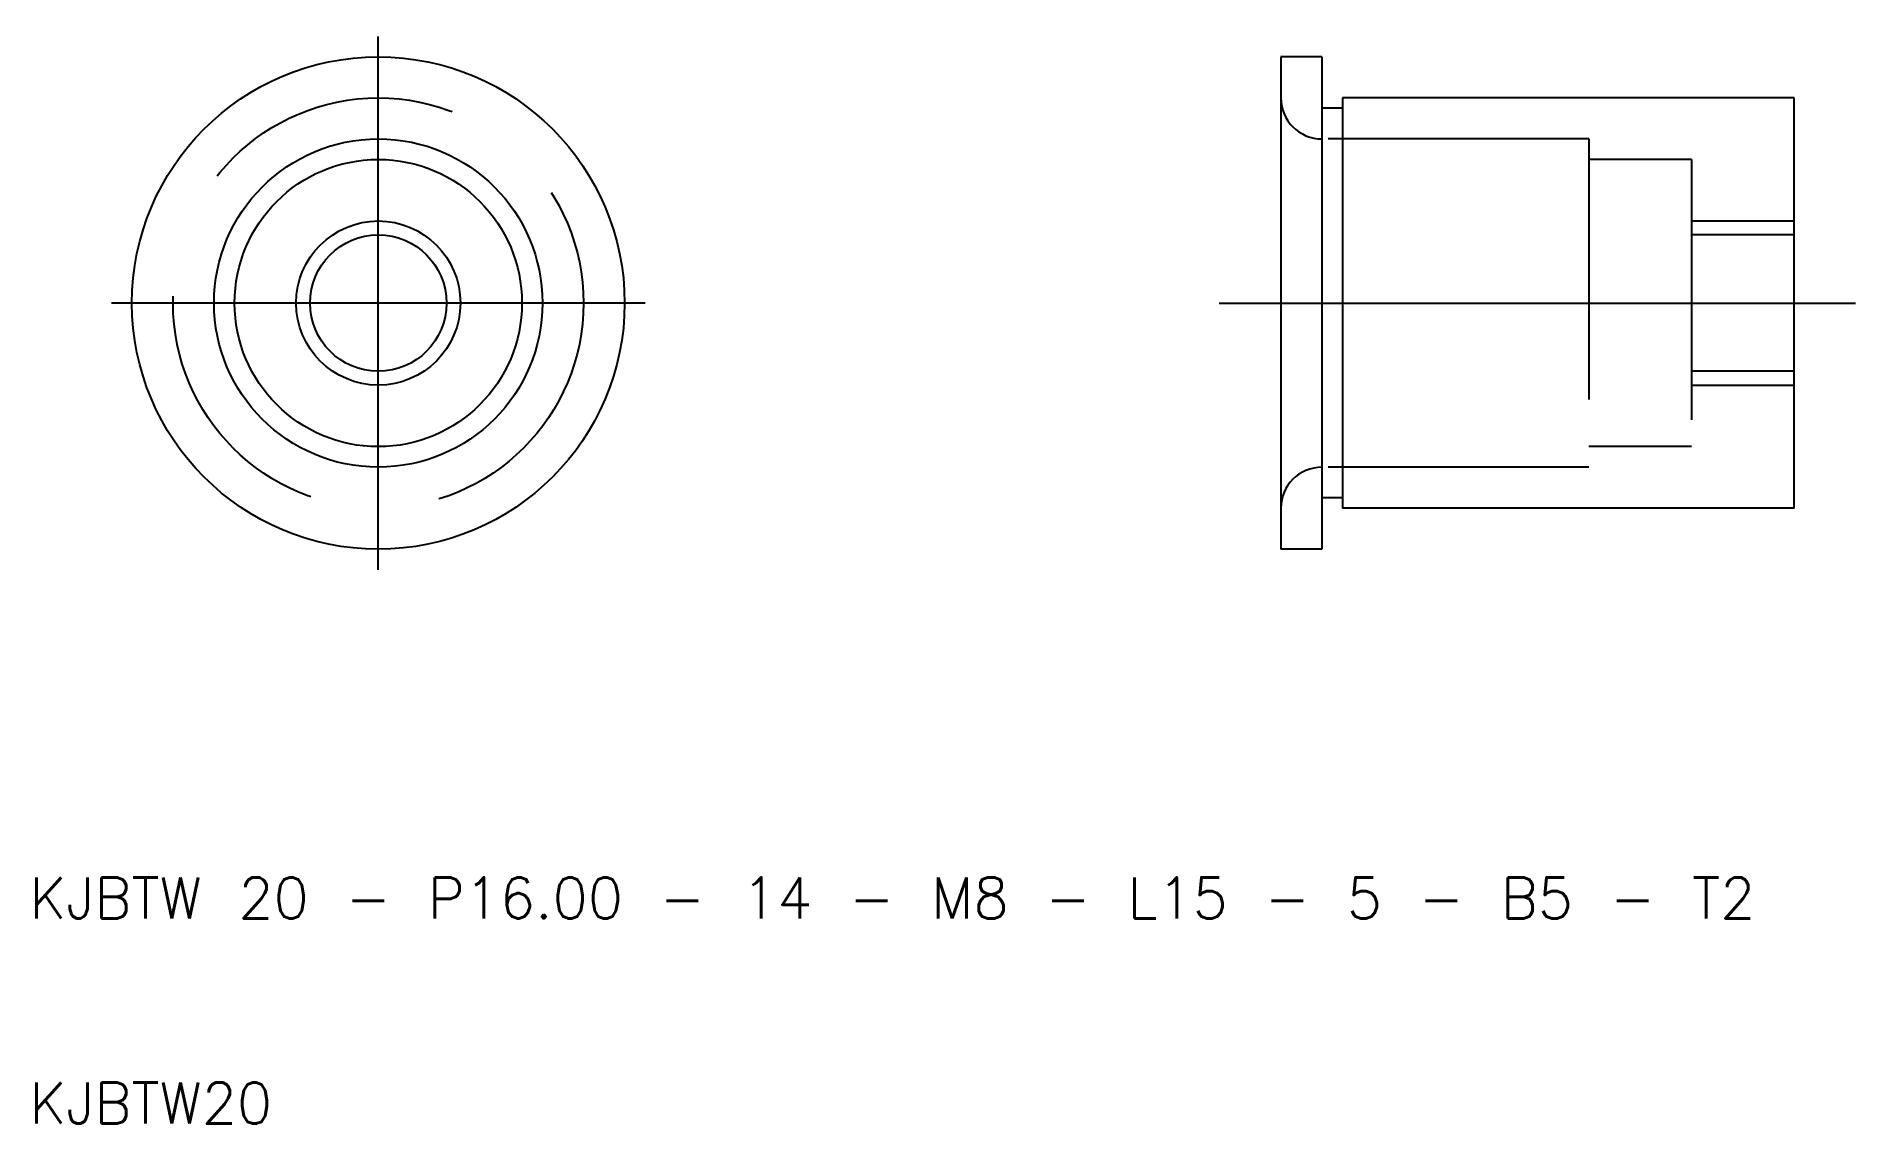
# Model space of a CAD drawing. Extents: x 0.3 to 89, y 0 to 53.
import ezdxf

# ---------------------------------------------------------------- set-up
doc = ezdxf.new("R2010")
doc.units = 0
doc.linetypes.add('CENTER', pattern=[50.8, 31.75, -6.35, 6.35, -6.35])
doc.linetypes.add('DASHED', pattern=[19.05, 12.7, -6.35])
doc.layers.get('0').update_dxf_attribs({"linetype": 'CONTINUOUS'})
doc.layers.add('CENTER', color=1, linetype='CONTINUOUS')
doc.styles.get("Standard").update_dxf_attribs({"font": 'txt.shx', "bigfont": 'bigfont.shx'})

msp = doc.modelspace()

# ---------------------------------------------------------------- linework, layer by layer
for p, q in [((60.973, 52), (60.973, 28)), ((62.973, 52), (60.973, 52)), ((62.973, 52), (62.973, 28)), ((85.973, 50), (63.973, 50)), ((63.973, 50), (63.973, 30)), ((85.973, 30), (85.973, 50)), ((63.973, 49.5), (62.973, 49.5)), ((63.973, 30.5), (62.973, 30.5)), ((85.973, 30), (63.973, 30)), ((62.973, 28), (60.973, 28))]:
    msp.add_line(p, q)
at = {"color": 3, "linetype": 'DASHED'}
for p, q in [((75.973, 48), (62.973, 48)), ((75.973, 48), (75.973, 32)), ((80.973, 47), (75.973, 47)), ((80.973, 47), (80.973, 33)), ((80.973, 44), (85.973, 44)), ((85.973, 43.323), (80.973, 43.323)), ((85.973, 36.676), (80.973, 36.676)), ((80.973, 36), (85.973, 36)), ((80.973, 33), (75.973, 33)), ((75.973, 32), (62.973, 32))]:
    msp.add_line(p, q, dxfattribs=at)
for radius in [12, 8, 7, 3.324]:
    msp.add_circle((17, 40), radius)
msp.add_circle((17, 40), 10, dxfattribs=at)
at = {"color": 3}
msp.add_circle((17, 40), 4, dxfattribs=at)
at = {"color": 3, "linetype": 'DASHED'}
for centre, start, end in [((62.973, 50), 180, 270), ((62.973, 30), 90, 180)]:
    msp.add_arc(centre, 2, start, end, dxfattribs=at)
at = {"layer": 'CENTER', "color": 1, "linetype": 'CENTER'}
for p, q in [((17, 27), (17, 53)), ((30, 40), (4, 40)), ((57.973, 40), (88.973, 40))]:
    msp.add_line(p, q, dxfattribs=at)

# ---------------------------------------------------------------- texts
for s, p in [('KJBTW 20 - P16.00 - 14 - M8 - L15 - 5 - B5 - T2', (0, 10)), ('KJBTW20', (0, 0))]:
    msp.add_text(s, height=2).set_placement(p)

doc.saveas('drawing.dxf')
